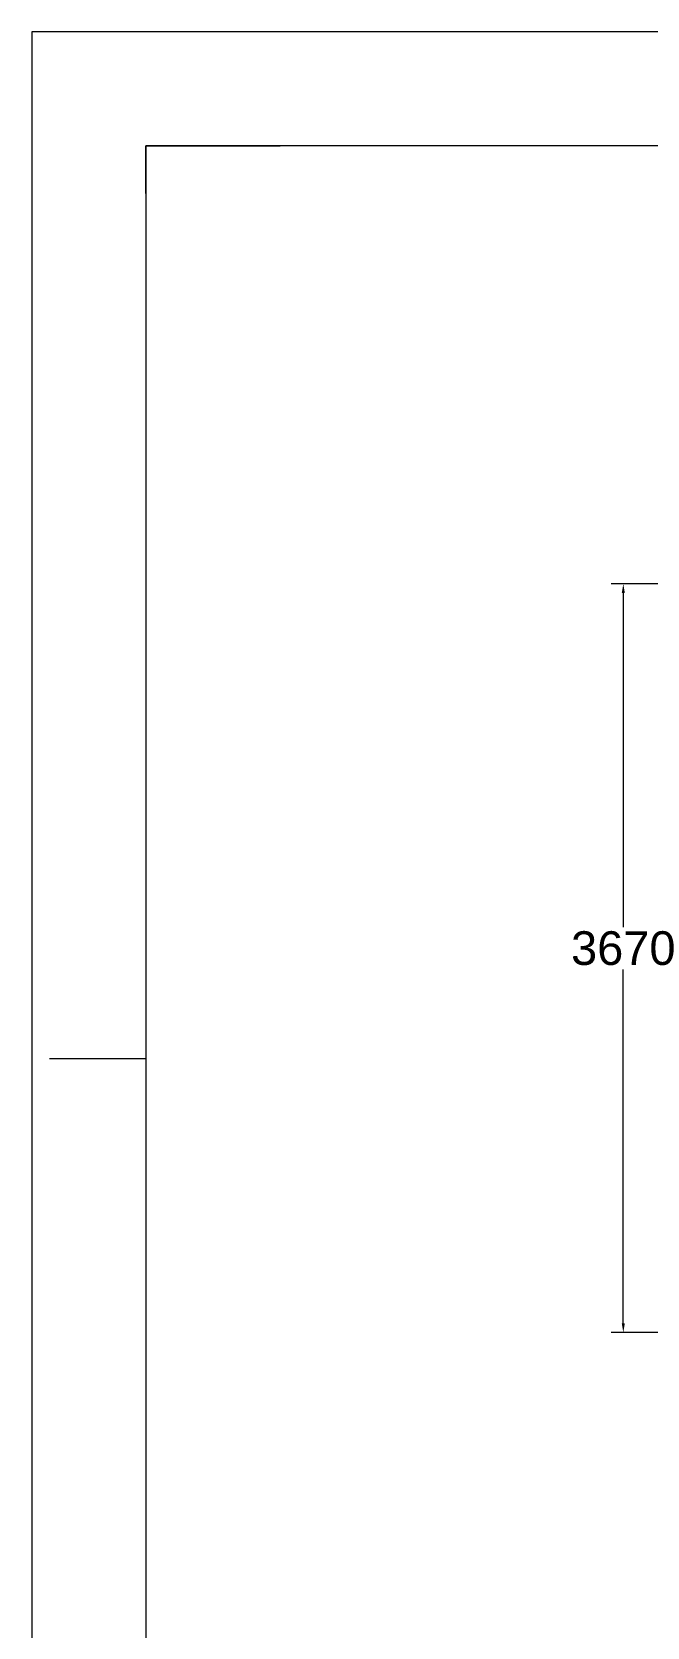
# Model space of a CAD drawing. Header units: millimetres. Extents: x 3 to 671030, y 2 to 511260.
# Drawn here: x 3 to 76673, y 312656 to 511260 of the extents above; entities that cross this region are included whole.
import ezdxf
from ezdxf.enums import TextEntityAlignment as Align

# ---------------------------------------------------------------- set-up
doc = ezdxf.new("R2010")
doc.units = ezdxf.units.MM
doc.header["$LTSCALE"] = 25.4
doc.layers.get('Defpoints').update_dxf_attribs({"lineweight": 5})
doc.layers.add('Title Block', color=7, linetype='Continuous', lineweight=5)
doc.styles.add('ACANSTS', font='romans.shx', dxfattribs={"height": 25.4})
doc.styles.add('Roman', font='arial.ttf')
doc.styles.get("Standard").update_dxf_attribs({"font": 'arial.ttf'})
doc.dimstyles.new('ISO-25', dxfattribs={"dimscale": 30, "dimtxt": 38.1, "dimasz": 38.1, "dimexe": 50.8, "dimexo": 50.8, "dimgap": 15.875, "dimtad": 1, "dimtih": 1, "dimtoh": 1, "dimdec": 1, "dimlfac": 0.03937, "dimdsep": 46, "dimtxsty": 'Standard', "dimcen": 63.5, "dimclrd": 7, "dimclre": 7, "dimclrt": 7, "dimadec": 0, "dimazin": 0, "dimtfac": 1, "dimtdec": 1, "dimtmove": 0, "dimatfit": 3, "dimfxl": 25.4, "dimlwd": 5, "dimlwe": 5, "dimarcsym": 0})

# ---------------------------------------------------------------- blocks, each defined once
blk = doc.blocks.new('*D37')
at = {"color": 7, "linetype": 'Continuous', "lineweight": 5, "transparency": 16777216}
for p, q in [((106326, 442551), (72179, 442551)), ((73703, 441408), (73703, 399780)), ((73703, 350476), (73703, 394545)), ((96165, 349333), (72179, 349333))]:
    blk.add_line(p, q, dxfattribs=at)
at = {"color": 7, "transparency": 16777216}
for points in [[(73512, 441408), (73893, 441408), (73703, 442551)], [(73512, 350476), (73893, 350476), (73703, 349333)]]:
    blk.add_solid(points, dxfattribs=at)
at = {"layer": 'Defpoints', "color": 0, "transparency": 16777216}
for p in [(73703, 442551), (107850, 442551), (97689, 349333)]:
    blk.add_point(p, dxfattribs=at)
at = {"color": 7, "lineweight": 5, "transparency": 16777216, "insert": (73703, 397162), "char_height": 4191, "attachment_point": 5, "style": 'Roman'}
blk.add_mtext('3670', dxfattribs=at)
blk = doc.blocks.new('LONE STAR BLOWER TITLE BLOCK (SIZE A)')
at = {"layer": 'Title Block', "lineweight": 15}
for p, q in [((600.08, 457.2), (0, 457.2)), ((0, 457.2), (0, 0)), ((587.38, 444.5), (12.7, 444.5)), ((587.38, 444.5), (12.7, 444.5)), ((12.7, 444.5), (12.7, 12.7)), ((12.7, 439.2), (12.7, 444.5)), ((12.7, 444.5), (27.67, 444.5)), ((12.7, 439.2), (12.7, 361.13)), ((1.98, 342.9), (12.7, 342.9))]:
    blk.add_line(p, q, dxfattribs=at)
at = {"layer": 'Title Block', "lineweight": 15, "style": 'ACANSTS'}
for tag, p, height in [('DRAWN_BY', (375.45, 58.16), 3.43), ('DRAWN_DATE', (402.66, 58.47), 3.43), ('DRAWING_SUBTITLE', (450.18, 50.21), 5.14), ('CHECKED_BY', (376.02, 49.37), 3.43), ('CHECK_DATE', (402.18, 49.5), 3.43), ('DRAWING_SUBTITLE', (450.12, 39.35), 5.14), ('ENGINEER', (375.87, 40.95), 3.43), ('ENG_DATE', (401.95, 40.92), 3.43), ('MANUFACTURING', (375.76, 32.38), 3.43), ('MFG_DATE', (401.98, 32.46), 3.43), ('CONTROL', (375.76, 23.81), 3.43), ('CONTROL_DATE', (401.98, 23.88), 3.43), ('CAGE_CODE', (455.36, 23.27), 3.43), ('MODEL_FILE_NAME', (230.14, 15.52), 3.43), ('APPROVED_BY', (375.47, 14.54), 3.43), ('APPROVAL_DATE', (401.77, 14.47), 3.43)]:
    blk.add_attdef(tag, p, '', height=height, dxfattribs=at)
at = {"layer": 'Title Block', "lineweight": 15, "style": 'Roman', "flags": 8}
for tag, height, p in [('DWG_NUMBER', 7.14, (484.29, 29.15)), ('SCALE', 3.43, (459.83, 17.88)), ('SHEETNUMBER', 3.43, (539.89, 17.88)), ('TOTA_SHEETS', 3.43, (556.11, 17.82))]:
    blk.add_attdef(tag, text='', height=height, dxfattribs=at).set_placement(p, align=Align.TOP_LEFT)
at = {"layer": 'Title Block', "lineweight": 15, "style": 'ACANSTS'}
blk.add_attdef('REVISION', text='', height=3.43, dxfattribs=at).set_placement((580.38, 22.69), align=Align.CENTER)

msp = doc.modelspace()

# ---------------------------------------------------------------- block references
at = {"xscale": 1118.237794126772, "yscale": 1118.237794126772, "zscale": 1118.237794126772}
msp.add_blockref('LONE STAR BLOWER TITLE BLOCK (SIZE A)', (3.19, 2.11), dxfattribs=at)

# ---------------------------------------------------------------- dimensions: what is measured, and where the dimension line sits
at = {"color": 7, "lineweight": 5}
dim = msp.add_linear_dim(base=(73702.53, 442551.25), p1=(97689.35, 349333.25), p2=(107849.53, 442551.25), angle=90, dimstyle='ISO-25', override={"dimscale": 30, "dimtxt": 139.7, "dimpost": '\\X', "dimtxsty": 'Roman', "dimtmove": 1}, dxfattribs=at)
dim.commit()
dim.dimension.update_dxf_attribs({"geometry": '*D37', "text_midpoint": (73702.53, 397162.4), "dimtype": 160})

doc.saveas('drawing.dxf')
